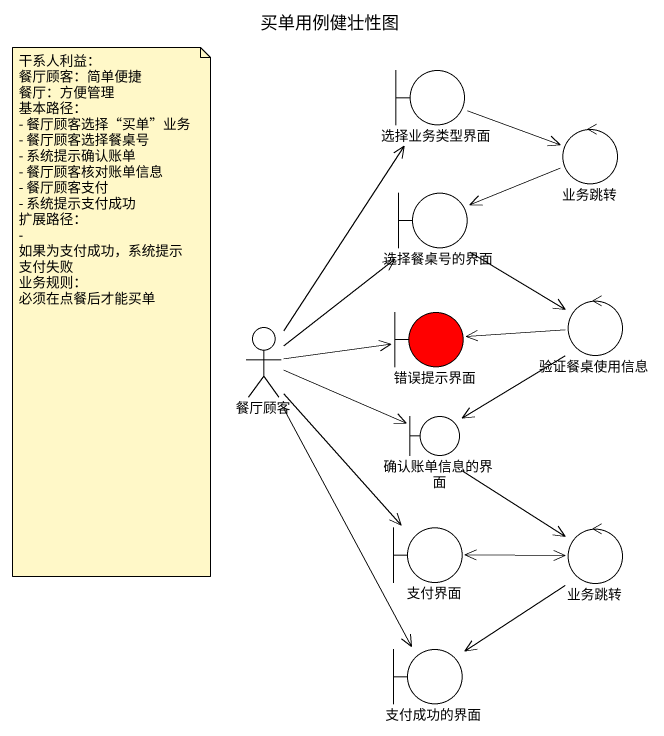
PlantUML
@startuml
title 买单用例健壮性图
boundary 选择业务类型界面
control 业务跳转
boundary 选择餐桌号的界面
actor 餐厅顾客
boundary 错误提示界面 #FF0000
control 验证餐桌使用信息
boundary 确认账单信息的界面
boundary 支付界面
control "业务跳转" as 业务跳转_2
boundary 支付成功的界面
选择业务类型界面 -right-> 业务跳转
业务跳转 -left-> 选择餐桌号的界面
选择餐桌号的界面 --> 验证餐桌使用信息
餐厅顾客 -up-> 选择业务类型界面
餐厅顾客 -up-> 选择餐桌号的界面
餐厅顾客 -right-> 错误提示界面
餐厅顾客 -right-> 确认账单信息的界面
餐厅顾客 --> 支付界面
餐厅顾客 --> 支付成功的界面
验证餐桌使用信息 -left-> 错误提示界面
验证餐桌使用信息 --> 确认账单信息的界面
确认账单信息的界面 --> 业务跳转_2
支付界面 -right-> 业务跳转_2
业务跳转_2 -left-> 支付界面
业务跳转_2 --> 支付成功的界面
note as N1
  干系人利益：
  餐厅顾客：简单便捷
  餐厅：方便管理
  基本路径：
  - 餐厅顾客选择“买单”业务
  - 餐厅顾客选择餐桌号
  - 系统提示确认账单
  - 餐厅顾客核对账单信息
  - 餐厅顾客支付
  - 系统提示支付成功
  扩展路径：
  - 如果为支付成功，系统提示支付失败
  业务规则：
  必须在点餐后才能买单
end note
@enduml
